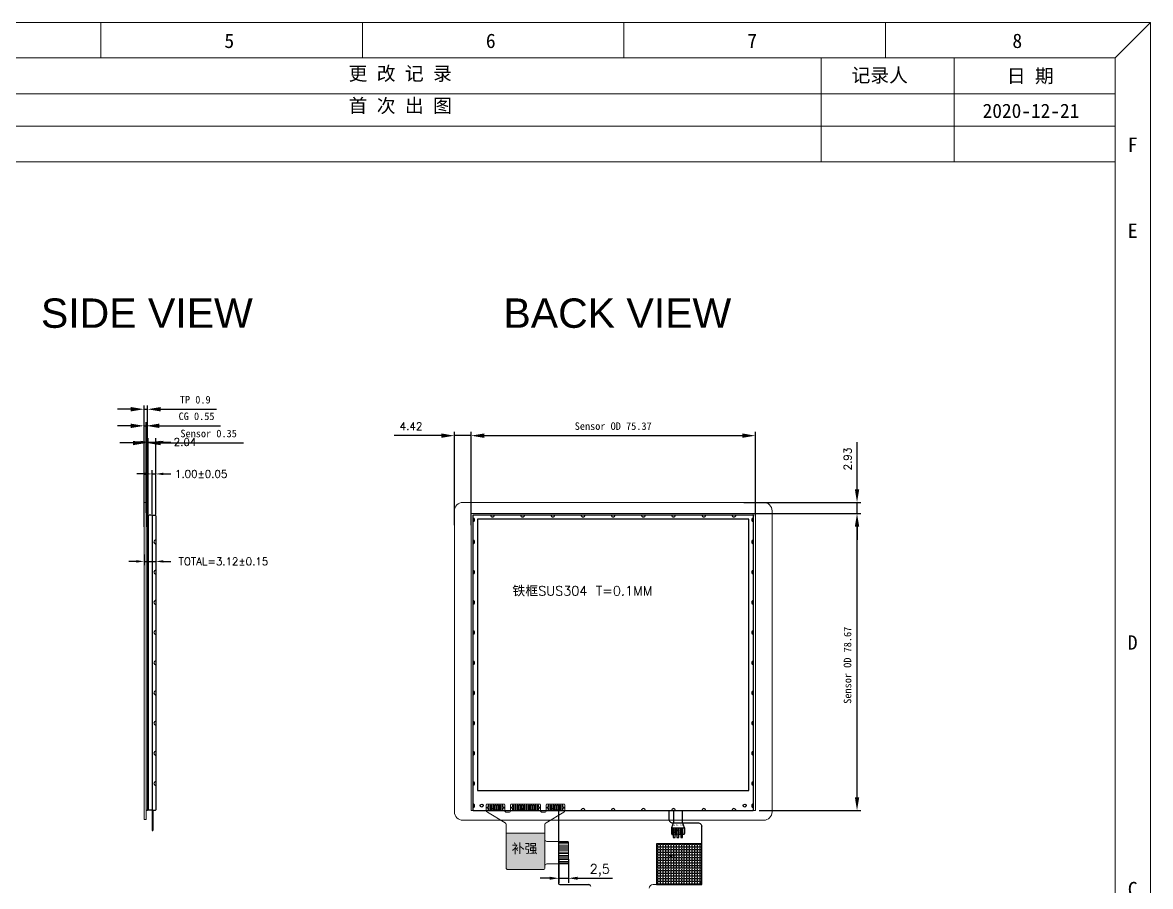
# Model space of a CAD drawing. Header units: millimetres. Extents: x 427 to 2444, y 137 to 817.
# Drawn here: x 1686.9 to 1985.9, y 266.9 to 495.8 of the extents above; entities that cross this region are included whole.
import ezdxf
from ezdxf.enums import TextEntityAlignment as Align

# ---------------------------------------------------------------- set-up
doc = ezdxf.new("R2010")
doc.units = ezdxf.units.MM
for name, color, linetype in [('BL-FPC', 241, 'Continuous'), ('DIM', 4, 'Continuous'), ('FPC', 190, 'Continuous'), ('LCD_FPC', 22, 'Continuous'), ('LCD_元件区', 2, 'Continuous'), ('SPEC', 2, 'Continuous'), ('TX Ag', 11, 'Continuous')]:
    doc.layers.add(name, color=color, linetype=linetype)
doc.styles.add('Arial', font='arial.ttf')
doc.styles.add('simSun', font='')
doc.styles.get("Standard").update_dxf_attribs({"font": 'txt', "bigfont": 'gbcbig.shx'})
doc.styles.add('TXDT300A-S2(TP)$0$STANDARD', font='')
doc.styles.add('txt', font='simhei.ttf')
doc.styles.add('宋体', font='')
doc.styles.add('标注', font='romand.shx')
doc.styles.get('simSun').set_extended_font_data('SimSun')
doc.styles.get('TXDT300A-S2(TP)$0$STANDARD').set_extended_font_data('SimSun')
doc.styles.get('宋体').set_extended_font_data('宋体')
doc.dimstyles.new('AM_ISO', dxfattribs={"dimtxt": 2, "dimasz": 3.5, "dimexe": 1, "dimexo": 1, "dimgap": 1.5, "dimtad": 1, "dimzin": 9, "dimdsep": 46, "dimtxsty": 'Standard', "dimcen": 0, "dimclrd": 256, "dimclre": 256, "dimclrt": 256, "dimadec": 0, "dimazin": 2, "dimtp": 0.1, "dimtm": 0.1, "dimtfac": 1, "dimtmove": 0, "dimatfit": 3, "dimfxl": 1, "dimtolj": 1, "dimlwd": -1, "dimlwe": -1, "dimarcsym": 1})
doc.dimstyles.new('ISO-25', dxfattribs={"dimtxt": 2.5, "dimasz": 2.5, "dimexe": 1.25, "dimexo": 0.625, "dimtad": 1, "dimtxsty": 'Standard', "dimcen": 2.5, "dimadec": 0, "dimazin": 0, "dimtfac": 1, "dimtmove": 0, "dimatfit": 3, "dimfxl": 1, "dimarcsym": 0})
doc.dimstyles.new('ISO-25$0', dxfattribs={"dimtxt": 2, "dimasz": 2, "dimexe": 1, "dimexo": 0.3, "dimgap": 0.6, "dimtad": 0, "dimzin": 1, "dimdsep": 46, "dimtxsty": '标注', "dimcen": 0, "dimclrd": 3, "dimclre": 3, "dimclrt": 3, "dimadec": 0, "dimazin": 0, "dimtfac": 1, "dimtmove": 0, "dimatfit": 3, "dimfxl": 1, "dimtolj": 1, "dimarcsym": 0})

# ---------------------------------------------------------------- blocks, each defined once
blk = doc.blocks.new('*D196')
at = {"layer": 'Defpoints', "color": 0}
for p in [(1719.65, 388.97), (1719.1, 367.51), (1719.65, 367.51)]:
    blk.add_point(p, dxfattribs=at)
at = {"layer": 'DIM'}
for p, q in [((1715.6, 388.97), (1712.1, 388.97)), ((1719.1, 368.51), (1719.1, 389.97)), ((1719.1, 388.97), (1719.65, 388.97)), ((1719.65, 368.51), (1719.65, 389.97)), ((1723.15, 388.97), (1739.4, 388.97))]:
    blk.add_line(p, q, dxfattribs=at)
for points in [[(1715.6, 389.55), (1715.6, 388.39), (1719.1, 388.97)], [(1723.15, 389.55), (1723.15, 388.39), (1719.65, 388.97)]]:
    blk.add_solid(points, dxfattribs=at)
at = {"layer": 'DIM', "lineweight": 0, "insert": (1733.02, 391.48), "char_height": 2, "attachment_point": 5, "style": '宋体'}
blk.add_mtext('\\A1;CG 0.55', dxfattribs=at)
blk = doc.blocks.new('*D197')
at = {"layer": 'Defpoints', "color": 0}
for p in [(1720, 384.42), (1719.65, 364.91), (1720, 364.91)]:
    blk.add_point(p, dxfattribs=at)
at = {"layer": 'DIM'}
for p, q in [((1716.15, 384.42), (1712.65, 384.42)), ((1719.65, 365.91), (1719.65, 385.42)), ((1719.65, 384.42), (1720, 384.42)), ((1720, 365.91), (1720, 385.42)), ((1723.5, 384.42), (1745.43, 384.42))]:
    blk.add_line(p, q, dxfattribs=at)
for points in [[(1716.15, 385), (1716.15, 383.83), (1719.65, 384.42)], [(1723.5, 385), (1723.5, 383.83), (1720, 384.42)]]:
    blk.add_solid(points, dxfattribs=at)
at = {"layer": 'DIM', "lineweight": 0, "insert": (1736.22, 386.92), "char_height": 2, "attachment_point": 5, "style": '宋体'}
blk.add_mtext('\\A1;Sensor 0.35', dxfattribs=at)
blk = doc.blocks.new('*D198')
at = {"layer": 'Defpoints', "color": 0}
for p in [(1720, 393.36), (1719.1, 361.2), (1720, 361.2)]:
    blk.add_point(p, dxfattribs=at)
at = {"layer": 'DIM'}
for p, q in [((1715.6, 393.36), (1712.1, 393.36)), ((1719.1, 362.2), (1719.1, 394.36)), ((1719.1, 393.36), (1720, 393.36)), ((1720, 362.2), (1720, 394.36)), ((1723.5, 393.36), (1738.35, 393.36))]:
    blk.add_line(p, q, dxfattribs=at)
for points in [[(1715.6, 393.94), (1715.6, 392.78), (1719.1, 393.36)], [(1723.5, 393.94), (1723.5, 392.78), (1720, 393.36)]]:
    blk.add_solid(points, dxfattribs=at)
at = {"layer": 'DIM', "lineweight": 0, "insert": (1732.68, 395.87), "char_height": 2, "attachment_point": 5, "style": '宋体'}
blk.add_mtext('\\A1;TP 0.9', dxfattribs=at)
blk = doc.blocks.new('*D193')
at = {"layer": 'Defpoints', "color": 0}
for p in [(1881.15, 386.36), (1805.78, 363.99), (1881.15, 363.99)]:
    blk.add_point(p, dxfattribs=at)
at = {"layer": 'DIM'}
for p, q in [((1805.78, 364.99), (1805.78, 387.36)), ((1809.28, 386.36), (1877.65, 386.36)), ((1881.15, 364.99), (1881.15, 387.36))]:
    blk.add_line(p, q, dxfattribs=at)
for points in [[(1809.28, 386.95), (1809.28, 385.78), (1805.78, 386.36)], [(1877.65, 386.95), (1877.65, 385.78), (1881.15, 386.36)]]:
    blk.add_solid(points, dxfattribs=at)
at = {"layer": 'DIM', "lineweight": 0, "insert": (1843.46, 388.87), "char_height": 2, "attachment_point": 5, "style": '宋体'}
blk.add_mtext('\\A1;Sensor OD 75.37', dxfattribs=at)
blk = doc.blocks.new('*D194')
at = {"layer": 'Defpoints', "color": 0}
for p in [(1879.46, 365.74), (1908.09, 365.74), (1881.15, 287.07)]:
    blk.add_point(p, dxfattribs=at)
at = {"layer": 'DIM'}
for p, q in [((1880.46, 365.74), (1909.09, 365.74)), ((1908.09, 290.57), (1908.09, 362.24)), ((1882.15, 287.07), (1909.09, 287.07))]:
    blk.add_line(p, q, dxfattribs=at)
for points in [[(1907.51, 362.24), (1908.67, 362.24), (1908.09, 365.74)], [(1907.51, 290.57), (1908.67, 290.57), (1908.09, 287.07)]]:
    blk.add_solid(points, dxfattribs=at)
at = {"layer": 'DIM', "lineweight": 0, "insert": (1905.58, 325.53), "char_height": 2, "attachment_point": 5, "rotation": 90, "style": '宋体'}
blk.add_mtext('\\A1;Sensor OD 78.67', dxfattribs=at)
blk = doc.blocks.new('*D200')
at = {"layer": 'Defpoints', "color": 0}
for p in [(1801.36, 386.36), (1801.36, 361.68), (1805.78, 361.68)]:
    blk.add_point(p, dxfattribs=at)
at = {"layer": 'DIM'}
for p, q in [((1797.86, 386.36), (1785.36, 386.36)), ((1801.36, 362.68), (1801.36, 387.36)), ((1805.78, 386.36), (1801.36, 386.36)), ((1805.78, 362.68), (1805.78, 387.36)), ((1809.28, 386.36), (1812.78, 386.36))]:
    blk.add_line(p, q, dxfattribs=at)
for points in [[(1797.86, 386.95), (1797.86, 385.78), (1801.36, 386.36)], [(1809.28, 386.95), (1809.28, 385.78), (1805.78, 386.36)]]:
    blk.add_solid(points, dxfattribs=at)
at = {"layer": 'DIM', "lineweight": 0, "insert": (1789.86, 388.86), "char_height": 2, "attachment_point": 5}
blk.add_mtext('\\A1;4.42', dxfattribs=at)
blk = doc.blocks.new('*D195')
at = {"layer": 'Defpoints', "color": 0}
for p in [(1877.12, 368.67), (1908.09, 368.67), (1880.16, 365.74)]:
    blk.add_point(p, dxfattribs=at)
at = {"layer": 'DIM'}
for p, q in [((1908.09, 372.17), (1908.09, 384.67)), ((1878.12, 368.67), (1909.09, 368.67)), ((1908.09, 365.74), (1908.09, 368.67)), ((1881.16, 365.74), (1909.09, 365.74)), ((1908.09, 362.24), (1908.09, 358.74))]:
    blk.add_line(p, q, dxfattribs=at)
for points in [[(1907.51, 372.17), (1908.67, 372.17), (1908.09, 368.67)], [(1907.51, 362.24), (1908.67, 362.24), (1908.09, 365.74)]]:
    blk.add_solid(points, dxfattribs=at)
at = {"layer": 'DIM', "lineweight": 0, "insert": (1905.59, 380.17), "char_height": 2, "attachment_point": 5, "rotation": 90}
blk.add_mtext('\\A1;2.93', dxfattribs=at)
blk = doc.blocks.new('*D202')
at = {"layer": 'Defpoints', "color": 0}
for p in [(1829.08, 274.82), (1831.58, 274.82), (1831.58, 269.1)]:
    blk.add_point(p, dxfattribs=at)
at = {"layer": 'SPEC', "color": 0, "lineweight": -2}
for p, q in [((1829.08, 274.2), (1829.08, 267.85)), ((1831.58, 274.2), (1831.58, 267.85)), ((1826.58, 269.1), (1824.08, 269.1)), ((1829.08, 269.1), (1831.58, 269.1)), ((1834.08, 269.1), (1843.25, 269.1))]:
    blk.add_line(p, q, dxfattribs=at)
at = {"layer": 'SPEC', "color": 0}
for points in [[(1826.58, 269.52), (1826.58, 268.69), (1829.08, 269.1)], [(1834.08, 269.52), (1834.08, 268.69), (1831.58, 269.1)]]:
    blk.add_solid(points, dxfattribs=at)
at = {"layer": 'SPEC', "color": 0, "lineweight": 0, "insert": (1839.91, 271.19), "char_height": 2.5, "attachment_point": 5}
blk.add_mtext('2,5', dxfattribs=at)
blk = doc.blocks.new('44211')
at = {"layer": 'LCD_FPC'}
h = blk.add_hatch(dxfattribs=at)
h.set_pattern_fill('ANGLE', color=256, scale=0.1, style=0)
h.set_pattern_definition([(0, (-1438.1011, 1772.2042), (0, 0.6985), [0.508, -0.1905]), (90, (-1438.1011, 1772.2042), (-0.6985, 4e-17), [0.508, -0.1905])])
h.paths.add_polyline_path([(1275.805, 290.639), (1275.805, 279.828), (1287.748, 279.828), (1287.748, 290.639)])
h.paths.add_polyline_path([(1278.888, 287.956), (1280.998, 287.956), (1280.998, 286.765), (1278.888, 286.765)], flags=24)
at = {"color": 5}
blk.add_lwpolyline([(1301.32, 377.732), (1227.269, 377.732, 0.4142136), (1227.069, 377.532), (1227.069, 299.65, 0.4142136), (1227.269, 299.45), (1301.32, 299.45, 0.4142136), (1301.52, 299.65), (1301.52, 377.532, 0.4142136)], format="xyb", close=True, dxfattribs=at)
at = {"color": 42}
blk.add_lwpolyline([(1279.059, 299.45), (1279.059, 297.182, 0.4142136), (1280.059, 296.182), (1286.748, 296.182, -0.4142136), (1287.748, 295.182)], format="xyb", dxfattribs=at)
for centre, start, end in [((1232.295, 377.732), 180, 0), ((1240.295, 377.732), 180, 0), ((1248.295, 377.732), 180, 0), ((1256.295, 377.732), 180, 0), ((1264.295, 377.732), 180, 0), ((1272.295, 377.732), 180, 0), ((1280.295, 377.732), 180, 0), ((1288.295, 377.732), 180, 0), ((1296.295, 377.732), 180, 0), ((1227.069, 370.591), 270, 90), ((1301.52, 370.591), 90, 270), ((1227.069, 362.591), 270, 90), ((1301.52, 362.591), 90, 270), ((1227.069, 354.591), 270, 90), ((1301.52, 354.591), 90, 270), ((1227.069, 346.591), 270, 90), ((1301.52, 346.591), 90, 270), ((1227.069, 338.591), 270, 90), ((1301.52, 338.591), 90, 270), ((1227.069, 330.591), 270, 90), ((1301.52, 330.591), 90, 270), ((1227.069, 322.591), 270, 90), ((1301.52, 322.591), 90, 270), ((1227.069, 314.591), 270, 90), ((1301.52, 314.591), 90, 270), ((1227.069, 306.591), 270, 90), ((1301.52, 306.591), 90, 270), ((1232.295, 299.45), 0, 180), ((1240.295, 299.45), 0, 180), ((1248.295, 299.45), 0, 180), ((1256.295, 299.45), 0, 180), ((1264.295, 299.45), 0, 180), ((1272.295, 299.45), 0, 180), ((1280.295, 299.45), 0, 180), ((1288.295, 299.45), 0, 180), ((1296.295, 299.45), 0, 180)]:
    blk.add_arc(centre, 0.5, start, end)
at = {"layer": 'BL-FPC', "linetype": 'Continuous'}
for points in [[(1280.25, 299.45), (1280.25, 296.237), (1279.75, 294.813), (1279.75, 293.313, 0.4142136), (1279.95, 293.113), (1280.325, 293.113)], [(1283.15, 294.813), (1283.15, 293.313, -0.4142136), (1282.95, 293.113), (1282.575, 293.113)]]:
    blk.add_lwpolyline(points, format="xyb", dxfattribs=at)
for points in [[(1279.75, 294.813), (1283.15, 294.813), (1282.65, 296.237), (1282.65, 299.45)], [(1282.325, 293.113), (1281.575, 293.113)]]:
    blk.add_lwpolyline(points, dxfattribs=at)
at = {"layer": 'BL-FPC', "color": 1, "linetype": 'Continuous'}
for points in [[(1280.2, 293.871, 0.3476767), (1280.2, 293.554, -0.3476767)], [(1280.7, 293.554, 0.3476767), (1280.7, 293.871, -0.3476767)]]:
    blk.add_lwpolyline(points, format="xyb", close=True, dxfattribs=at)
at = {"layer": 'BL-FPC', "linetype": 'Continuous'}
for points in [[(1280.2, 293.271, 0.1688804), (1280.145, 293.113, -0.1688804)], [(1280.575, 293.113, 1), (1280.325, 293.113), (1280.2, 293.113), (1280.325, 293.113, -1), (1280.575, 293.113), (1280.705, 293.113)], [(1280.755, 293.113, 0.1688804), (1280.7, 293.271, -0.1688804)], [(1281.575, 293.113, 1), (1281.325, 293.113), (1280.7, 293.113), (1281.325, 293.113, -1), (1281.575, 293.113), (1281.705, 293.113)], [(1281.2, 294.271, 0.3476767), (1281.2, 293.954, -0.3476767)], [(1281.2, 293.271, 0.1688804), (1281.145, 293.113, -0.1688804)], [(1281.7, 293.954, 0.3476767), (1281.7, 294.271, -0.3476767)], [(1281.755, 293.113, 0.1688804), (1281.7, 293.271, -0.1688804)], [(1282.2, 293.871, 0.3476767), (1282.2, 293.554, -0.3476767)], [(1282.2, 293.271, 0.1688804), (1282.145, 293.113, -0.1688804)], [(1282.575, 293.113, 1), (1282.325, 293.113), (1282.195, 293.113), (1282.325, 293.113, -1), (1282.575, 293.113), (1282.65, 293.113)], [(1282.7, 293.554, 0.3476767), (1282.7, 293.871, -0.3476767)], [(1282.755, 293.113, 0.1688804), (1282.7, 293.271, -0.1688804)]]:
    blk.add_lwpolyline(points, format="xyb", close=True, dxfattribs=at)
for points in [[(1280.2, 293.871), (1280.2, 294.813)], [(1280.2, 293.271), (1280.2, 293.554)], [(1280.7, 294.813), (1280.7, 293.871)], [(1280.7, 293.554), (1280.7, 293.271)], [(1281.2, 294.271), (1281.2, 294.813)], [(1281.2, 293.271), (1281.2, 293.954)], [(1281.7, 294.813), (1281.7, 294.271)], [(1281.7, 293.954), (1281.7, 293.271)], [(1282.2, 293.871), (1282.2, 294.813)], [(1282.2, 293.271), (1282.2, 293.554)], [(1282.7, 294.813), (1282.7, 293.871)], [(1282.7, 293.554), (1282.7, 293.271)]]:
    blk.add_lwpolyline(points, close=True, dxfattribs=at)
at = {"layer": 'BL-FPC', "color": 1, "linetype": 'Continuous'}
blk.add_circle((1280.45, 293.713), 0.125, dxfattribs=at)
blk.add_circle((1280.45, 293.713), 0.125, dxfattribs=at)
at = {"layer": 'BL-FPC', "linetype": 'Continuous'}
for centre in [(1281.45, 294.113), (1281.45, 294.113), (1282.45, 293.713), (1282.45, 293.713)]:
    blk.add_circle(centre, 0.125, dxfattribs=at)
at = {"layer": 'FPC', "color": 42, "lineweight": 5}
blk.add_line((1286.748, 279.828), (1274.858, 279.828), dxfattribs=at)
at = {"layer": 'FPC', "color": 7}
for centre in [(1229.446, 300.766), (1299.143, 300.766)]:
    blk.add_circle(centre, 0.4, dxfattribs=at)
for centre, start, end in [((1227.069, 376.469), 270, 90), ((1301.52, 376.469), 90, 270), ((1227.069, 300.713), 270, 90), ((1301.52, 300.713), 90, 270)]:
    blk.add_arc(centre, 0.5, start, end, dxfattribs=at)
at = {"layer": 'FPC', "color": 42, "lineweight": 5}
for centre, start, end in [((1274.858, 278.828), 90, 180), ((1286.748, 280.828), 270, 360)]:
    blk.add_arc(centre, 1, start, end, dxfattribs=at)
at = {"layer": 'LCD_FPC', "color": 42}
for p, q in [((1249.789, 299.451), (1249.789, 280.228)), ((1250.189, 279.828), (1251.258, 279.828)), ((1251.258, 279.828), (1257.858, 279.828))]:
    blk.add_line(p, q, dxfattribs=at)
at = {"layer": 'LCD_FPC'}
blk.add_line((1287.748, 280.828), (1287.748, 295.182), dxfattribs=at)
for points in [[(1280.2, 292.271), (1280.7, 292.271), (1280.7, 294.271), (1280.2, 294.271)], [(1281.2, 292.271), (1281.7, 292.271), (1281.7, 294.271), (1281.2, 294.271)], [(1282.2, 292.271), (1282.7, 292.271), (1282.7, 294.271), (1282.2, 294.271)]]:
    blk.add_lwpolyline(points, close=True, dxfattribs=at)
at = {"layer": 'LCD_FPC', "color": 42}
for centre, radius, start, end in [((1250.189, 280.228), 0.4, 180, 270), ((1257.858, 279.328), 0.5, 0, 90)]:
    blk.add_arc(centre, radius, start, end, dxfattribs=at)
at = {"layer": 'LCD_元件区'}
blk.add_lwpolyline([(1287.748, 290.639), (1275.805, 290.639), (1275.805, 279.828), (1287.748, 279.828)], close=True, dxfattribs=at)
at = {"style": 'simSun', "text_generation_flag": 4}
for s, p in [('A', (1280.632, 295.316)), ('K1', (1281.652, 295.327)), ('K2', (1282.792, 295.327))]:
    blk.add_text(s, height=0.469, rotation=180, dxfattribs=at).set_placement(p)
for s, insert, char_height, width, attachment_point in [('{\\fSimSun|b0|i0|c134|p2;铁框}SUS304 T=0.1MM', (1237.58, 358.904), 2.5, 50.88708, 1), ('{\\fNSimSun|b0|i0|c134|p49;钢片}', (1280.834, 287.791), 0.6588, 3.84681, 3)]:
    blk.add_mtext(s, dxfattribs=dict(insert=insert, char_height=char_height, width=width, attachment_point=attachment_point))
blk = doc.blocks.new('*D174')
at = {"color": 3, "lineweight": -2}
blk.add_line((1202.58, 378.03), (1202.58, 389.61), dxfattribs=at)
at = {"color": 3, "linetype": 'ByBlock', "lineweight": -2}
for p, q in [((1203.58, 377.83), (1203.58, 389.61)), ((1200.58, 388.61), (1198.58, 388.61)), ((1202.58, 388.61), (1203.58, 388.61)), ((1205.58, 388.61), (1207.58, 388.61))]:
    blk.add_line(p, q, dxfattribs=at)
at = {"color": 3}
for points in [[(1200.58, 388.95), (1200.58, 388.28), (1202.58, 388.61)], [(1205.58, 388.95), (1205.58, 388.28), (1203.58, 388.61)]]:
    blk.add_solid(points, dxfattribs=at)
at = {"layer": 'Defpoints', "color": 0}
for p in [(1203.58, 388.61), (1202.58, 377.73), (1203.58, 377.53)]:
    blk.add_point(p, dxfattribs=at)
at = {"color": 3, "insert": (1215.6, 388.61), "char_height": 2, "attachment_point": 5, "style": '标注', "bg_fill": 3, "box_fill_scale": 1.1, "bg_fill_color": 256, "bg_fill_true_color": 13158600, "bg_fill_transparency": 11704892}
blk.add_mtext('\\A1;1.00±0.05', dxfattribs=at)
blk = doc.blocks.new('*D184')
at = {"layer": 'Defpoints', "color": 0}
for p in [(1203.58, 397.07), (1201.54, 377.73), (1203.58, 377.53)]:
    blk.add_point(p, dxfattribs=at)
at = {"layer": 'LCD_FPC', "color": 3, "lineweight": -2}
for p, q in [((1201.54, 378.03), (1201.54, 398.07)), ((1203.58, 377.83), (1203.58, 398.07)), ((1199.54, 397.07), (1197.54, 397.07)), ((1201.54, 397.07), (1203.58, 397.07)), ((1205.58, 397.07), (1207.58, 397.07))]:
    blk.add_line(p, q, dxfattribs=at)
at = {"layer": 'LCD_FPC', "color": 3}
for points in [[(1199.54, 397.4), (1199.54, 396.74), (1201.54, 397.07)], [(1205.58, 397.4), (1205.58, 396.74), (1203.58, 397.07)]]:
    blk.add_solid(points, dxfattribs=at)
at = {"layer": 'LCD_FPC', "color": 3, "insert": (1211.32, 397.07), "char_height": 2, "attachment_point": 5, "style": '标注'}
blk.add_mtext('\\A1;2.04', dxfattribs=at)
blk = doc.blocks.new('*D221')
at = {"color": 3, "lineweight": -2}
for p, q in [((1717.1, 353.05), (1715.1, 353.05)), ((1719.1, 354.92), (1719.1, 352.05)), ((1719.1, 353.05), (1722.22, 353.05)), ((1722.22, 354.92), (1722.22, 352.05)), ((1724.22, 353.05), (1726.22, 353.05))]:
    blk.add_line(p, q, dxfattribs=at)
at = {"color": 3}
for points in [[(1717.1, 353.38), (1717.1, 352.72), (1719.1, 353.05)], [(1724.22, 353.38), (1724.22, 352.72), (1722.22, 353.05)]]:
    blk.add_solid(points, dxfattribs=at)
at = {"layer": 'Defpoints', "color": 0}
for p in [(1719.1, 355.22), (1722.22, 355.22), (1722.22, 353.05)]:
    blk.add_point(p, dxfattribs=at)
at = {"color": 3, "insert": (1740.15, 353.05), "char_height": 2, "attachment_point": 5, "style": '标注'}
blk.add_mtext('\\A1;TOTAL=3.12%%P0.15', dxfattribs=at)
blk = doc.blocks.new('2231')
at = {"color": 5}
for p, q in [((1202.576, 377.732), (1202.576, 299.45)), ((1202.776, 377.732), (1203.376, 377.732)), ((1203.576, 377.532), (1203.576, 299.65)), ((1202.576, 299.45), (1202.636, 299.45)), ((1203.376, 299.45), (1202.776, 299.45))]:
    blk.add_line(p, q, dxfattribs=at)
for p, q in [((1202.776, 377.732), (1202.636, 377.732)), ((1202.776, 299.45), (1202.636, 299.45))]:
    blk.add_line(p, q)
at = {"color": 7}
blk.add_line((1202.636, 377.732), (1202.636, 299.45), dxfattribs=at)
at = {"color": 5}
for centre, start, end in [((1203.376, 377.532), 0, 90), ((1203.376, 299.65), 270, 0)]:
    blk.add_arc(centre, 0.2, start, end, dxfattribs=at)
for centre in [(1203.576, 370.591), (1203.576, 362.591), (1203.576, 354.591), (1203.576, 346.591), (1203.576, 338.591), (1203.576, 330.591), (1203.576, 322.591), (1203.576, 314.591), (1203.576, 306.591)]:
    blk.add_arc(centre, 0.5, 90, 270)
at = {"layer": 'BL-FPC', "linetype": 'Continuous'}
for p, q in [((1202.636, 299.45), (1202.636, 294.113)), ((1202.756, 299.45), (1202.756, 294.113)), ((1202.636, 294.113), (1202.756, 294.113))]:
    blk.add_line(p, q, dxfattribs=at)
at = {"layer": 'LCD_FPC'}
blk.add_line((1201.536, 299.645), (1202.636, 299.645), dxfattribs=at)
at = {"color": 3}
dim = blk.add_linear_dim(base=(1203.576, 388.615), p1=(1202.576, 377.732), p2=(1203.576, 377.532), dimstyle='ISO-25$0', override={"dimgap": 0.5, "dimtol": 1, "dimlim": 0, "dimtp": 0.05, "dimtm": 0.05, "dimtfac": 1, "dimtdec": 3, "dimfxl": 0.18, "dimtfill": 1, "dimtfillclr": 256, "dimtolj": 1, "dimarcsym": 1}, dxfattribs=at)
dim.commit()
dim.dimension.update_dxf_attribs({"geometry": '*D174', "text_midpoint": (1215.6, 388.615), "dimtype": 128})
at = {"color": 5}
blk.add_line((1202.576, 377.732), (1202.636, 377.732), dxfattribs=at)
at = {"layer": 'LCD_FPC'}
for p, q in [((1202.636, 377.732), (1201.536, 377.732)), ((1201.536, 377.732), (1201.536, 299.645))]:
    blk.add_line(p, q, dxfattribs=at)
dim = blk.add_linear_dim(base=(1203.576, 397.068), p1=(1201.536, 377.732), p2=(1203.576, 377.532), dimstyle='ISO-25$0', override={"dimfxl": 0.8, "dimarcsym": 1}, dxfattribs=at)
dim.commit()
dim.dimension.update_dxf_attribs({"geometry": '*D184', "text_midpoint": (1211.319, 397.068)})

msp = doc.modelspace()

# ---------------------------------------------------------------- hatches: boundary and pattern name
at = {"lineweight": 0}
h = msp.add_hatch(color=4, dxfattribs=at)
h.paths.add_polyline_path([(1815.07944, 281.08044), (1815.07944, 271.88044, 0.414213562), (1815.57944, 271.38044), (1824.87944, 271.38044, 0.414213562), (1825.37944, 271.88044), (1825.37944, 272.38044), (1825.37944, 279.38044), (1825.37944, 281.08044)])
h.paths.add_polyline_path([(1815.92181, 278.87427), (1824.00142, 278.87427), (1824.00142, 274.37008), (1815.92181, 274.37008)], flags=24)

# ---------------------------------------------------------------- linework, layer by layer
for p, q in [((1707.68605, 495.80297), (1707.68605, 486.46886)), ((1776.99184, 495.80297), (1776.99184, 486.46886)), ((1846.29764, 495.80297), (1846.29764, 486.46886)), ((1915.60343, 495.80297), (1915.60343, 486.46886)), ((1898.57959, 458.931), (1898.57959, 486.46886)), ((1933.7931, 458.931), (1933.7931, 486.46886)), ((1659.12113, 476.94058), (1976.52777, 476.94058)), ((1659.12113, 468.39931), (1976.52777, 468.39931)), ((1459.35607, 458.931), (1976.52777, 458.931)), ((1719.10326, 368.67044), (1719.65326, 368.67044)), ((1719.10326, 368.67044), (1719.10326, 284.67044)), ((1719.65326, 368.67044), (1719.65326, 284.67044)), ((1720.00326, 365.74044), (1720.00326, 287.07044)), ((1719.10326, 284.67044), (1719.65326, 284.67044))]:
    msp.add_line(p, q, dxfattribs=at)
for p, q in [((1720.00326, 365.74044), (1719.65326, 365.74044)), ((1720.00326, 287.07044), (1719.65326, 287.07044))]:
    msp.add_line(p, q)
for points in [[(1450.02195, 136.86884), (1985.86188, 136.86884), (1985.86188, 495.80297), (1450.02195, 495.80297)], [(1459.35607, 146.20296), (1459.35607, 486.46886), (1976.52777, 486.46886), (1976.52777, 146.20296)], [(1831.57944, 278.22044), (1831.57944, 278.57044), (1829.07944, 278.57044), (1829.07944, 278.22044)], [(1831.57944, 277.37044), (1831.57944, 277.72044), (1829.07944, 277.72044), (1829.07944, 277.37044)], [(1831.57944, 276.52044), (1831.57944, 276.87044), (1829.07944, 276.87044), (1829.07944, 276.52044)], [(1831.57944, 275.67044), (1831.57944, 276.02044), (1829.07944, 276.02044), (1829.07944, 275.67044)], [(1831.57944, 274.82044), (1831.57944, 275.17044), (1829.07944, 275.17044), (1829.07944, 274.82044)], [(1831.57944, 274.03871), (1831.57944, 274.38871), (1829.07944, 274.38871), (1829.07944, 274.03871)], [(1831.57944, 273.18871), (1831.57944, 273.53871), (1829.07944, 273.53871), (1829.07944, 273.18871)]]:
    msp.add_lwpolyline(points, close=True, dxfattribs=at)
for points in [[(1976.52777, 486.46886), (1985.86188, 495.80297)], [(1815.07944, 281.08044), (1825.37944, 281.08044)], [(1825.37944, 272.38044), (1825.37944, 279.38044)]]:
    msp.add_lwpolyline(points, dxfattribs=at)
at = {"color": 89, "lineweight": 0}
msp.add_lwpolyline([(1883.35944, 368.67044), (1803.55944, 368.67044, 0.414213562), (1801.35944, 366.47044), (1801.35944, 286.67044, 0.414213562), (1803.55944, 284.47044), (1883.35944, 284.47044, 0.414213562), (1885.55944, 286.67044), (1885.55944, 366.47044, 0.414213562)], format="xyb", close=True, dxfattribs=at)
at = {"color": 1, "lineweight": 0}
msp.add_lwpolyline([(1805.77944, 365.74044), (1805.77944, 287.07044), (1881.14944, 287.07044), (1881.14944, 365.74044)], close=True, dxfattribs=at)
at = {"lineweight": 0}
msp.add_lwpolyline([(1831.37944, 272.88044, 0.414213562), (1831.57944, 273.08044), (1831.57944, 278.68044, 0.414213562), (1831.37944, 278.88044), (1825.87944, 278.88044, -0.414213562), (1825.37944, 279.38044), (1825.37944, 283.3425, -0.284450169), (1825.65645, 283.79002), (1830.3475, 286.62292, 0.284450169), (1830.62451, 287.07044), (1830.62451, 288.57044, 0.414213562), (1830.42451, 288.77044), (1825.92451, 288.77044, 0.414213562), (1825.72451, 288.57044), (1825.72451, 287.07044, -0.414213562), (1825.22451, 286.57044), (1824.67451, 286.57044, -0.414213562), (1824.17451, 287.07044), (1824.17451, 288.57044, 0.414213562), (1823.97451, 288.77044), (1816.47451, 288.77044, 0.414213562), (1816.27451, 288.57044), (1816.27451, 287.07044, -0.414213562), (1815.77451, 286.57044), (1815.22451, 286.57044, -0.414213562), (1814.72451, 287.07044), (1814.72451, 288.57044, 0.414213562), (1814.52451, 288.77044), (1810.02451, 288.77044, 0.414213562), (1809.82451, 288.57044), (1809.82451, 287.07044, 0.284450169), (1810.10152, 286.62292), (1814.80243, 283.79002, -0.284450169), (1815.07944, 283.3425), (1815.07944, 271.88044, 0.414213562), (1815.57944, 271.38044), (1824.87944, 271.38044, 0.414213562), (1825.37944, 271.88044), (1825.37944, 272.38044, -0.414213562), (1825.87944, 272.88044)], format="xyb", close=True, dxfattribs=at)
at = {"layer": 'LCD_FPC'}
msp.add_lwpolyline([(1879.42344, 364.23844), (1807.49544, 364.23844), (1807.49544, 292.31044), (1879.42344, 292.31044)], close=True, dxfattribs=at)
at = {"layer": 'TX Ag', "lineweight": 0, "flags": 128}
for points in [[(1810.6251, 288.47044), (1810.32451, 288.47044), (1810.32451, 287.97044), (1810.02451, 287.97044), (1810.02451, 287.67044), (1810.32451, 287.67044), (1810.32451, 287.27044), (1810.62451, 287.27044), (1810.62451, 288.47044)], [(1811.2251, 288.47044), (1810.92451, 288.47044), (1810.92451, 287.27044), (1811.22451, 287.27044), (1811.22451, 288.47044)], [(1811.8251, 288.47044), (1811.52451, 288.47044), (1811.52451, 287.27044), (1811.82451, 287.27044), (1811.82451, 288.47044)], [(1812.4251, 288.47044), (1812.12451, 288.47044), (1812.12451, 287.27044), (1812.42451, 287.27044), (1812.42451, 288.47044)], [(1813.0251, 288.47044), (1812.72451, 288.47044), (1812.72451, 287.27044), (1813.02451, 287.27044), (1813.02451, 288.47044)], [(1813.6251, 288.47044), (1813.32451, 288.47044), (1813.32451, 287.27044), (1813.62451, 287.27044), (1813.62451, 288.47044)], [(1814.2251, 288.47044), (1813.92451, 288.47044), (1813.92451, 287.27044), (1814.22451, 287.27044), (1814.22451, 287.67044), (1814.52451, 287.67044), (1814.52451, 287.97044), (1814.22451, 287.97044), (1814.22451, 288.47044)], [(1817.0751, 288.47044), (1816.77451, 288.47044), (1816.77451, 287.97044), (1816.47451, 287.97044), (1816.47451, 287.67044), (1816.77451, 287.67044), (1816.77451, 287.27044), (1817.07451, 287.27044), (1817.07451, 288.47044)], [(1817.6751, 288.47044), (1817.37451, 288.47044), (1817.37451, 287.27044), (1817.67451, 287.27044), (1817.67451, 288.47044)], [(1818.2751, 288.47044), (1817.97451, 288.47044), (1817.97451, 287.27044), (1818.27451, 287.27044), (1818.27451, 288.47044)], [(1818.8751, 288.47044), (1818.57451, 288.47044), (1818.57451, 287.27044), (1818.87451, 287.27044), (1818.87451, 288.47044)], [(1819.4751, 288.47044), (1819.17451, 288.47044), (1819.17451, 287.27044), (1819.47451, 287.27044), (1819.47451, 288.47044)], [(1820.0751, 288.47044), (1819.77451, 288.47044), (1819.77451, 287.27044), (1820.07451, 287.27044), (1820.07451, 288.47044)], [(1820.6751, 288.47044), (1820.37451, 288.47044), (1820.37451, 287.27044), (1820.67451, 287.27044), (1820.67451, 288.47044)], [(1821.2751, 288.47044), (1820.97451, 288.47044), (1820.97451, 287.27044), (1821.27451, 287.27044), (1821.27451, 288.47044)], [(1821.8751, 288.47044), (1821.57451, 288.47044), (1821.57451, 287.27044), (1821.87451, 287.27044), (1821.87451, 288.47044)], [(1822.4751, 288.47044), (1822.17451, 288.47044), (1822.17451, 287.27044), (1822.47451, 287.27044), (1822.47451, 288.47044)], [(1823.0751, 288.47044), (1822.77451, 288.47044), (1822.77451, 287.27044), (1823.07451, 287.27044), (1823.07451, 288.47044)], [(1823.6751, 288.47044), (1823.37451, 288.47044), (1823.37451, 287.27044), (1823.67451, 287.27044), (1823.67451, 287.67044), (1823.97451, 287.67044), (1823.97451, 287.97044), (1823.67451, 287.97044), (1823.67451, 288.47044)], [(1826.5251, 288.47044), (1826.22451, 288.47044), (1826.22451, 287.97044), (1825.92451, 287.97044), (1825.92451, 287.67044), (1826.22451, 287.67044), (1826.22451, 287.27044), (1826.52451, 287.27044), (1826.52451, 288.47044)], [(1827.1251, 288.47044), (1826.82451, 288.47044), (1826.82451, 287.27044), (1827.12451, 287.27044), (1827.12451, 288.47044)], [(1827.7251, 288.47044), (1827.42451, 288.47044), (1827.42451, 287.27044), (1827.72451, 287.27044), (1827.72451, 288.47044)], [(1828.3251, 288.47044), (1828.02451, 288.47044), (1828.02451, 287.27044), (1828.32451, 287.27044), (1828.32451, 288.47044)], [(1828.9251, 288.47044), (1828.62451, 288.47044), (1828.62451, 287.27044), (1828.92451, 287.27044), (1828.92451, 288.47044)], [(1829.5251, 288.47044), (1829.22451, 288.47044), (1829.22451, 287.27044), (1829.52451, 287.27044), (1829.52451, 288.47044)], [(1830.12451, 288.47044), (1830.12451, 287.97044), (1830.42451, 287.97044), (1830.42451, 287.67044), (1830.12451, 287.67044), (1830.12451, 287.27044), (1829.82451, 287.27044), (1829.82451, 288.47044), (1830.1251, 288.47044)]]:
    msp.add_lwpolyline(points, dxfattribs=at)

# ---------------------------------------------------------------- block references
msp.add_blockref('44211', (579.16473, -12.39175))

# ---------------------------------------------------------------- texts
at = {"lineweight": 0, "style": 'txt'}
for s, p in [('5', (1741.69555, 490.97363)), ('6', (1811.00134, 490.97363)), ('7', (1880.30714, 490.97363)), ('8', (1950.56559, 490.97363)), ('F', (1981.15775, 463.43844)), ('E', (1981.15775, 440.64852)), ('D', (1981.15775, 331.56303)), ('C', (1981.15775, 266.22424))]:
    msp.add_text(s, height=3.81916, dxfattribs=at).set_placement(p, align=Align.MIDDLE_CENTER)
at = {"lineweight": 0, "attachment_point": 1}
for s, insert, char_height, width, style in [('更 改 记 录', (1773.31611, 484.14238), 3.652506, 36.5802223, 'TXDT300A-S2(TP)$0$STANDARD'), ('记录人', (1906.63615, 483.67557), 3.652506, 20.9732592, 'TXDT300A-S2(TP)$0$STANDARD'), ('日 期', (1947.77455, 483.51225), 3.652506, 20.9732592, 'TXDT300A-S2(TP)$0$STANDARD'), ('补强', (1816.54681, 278.24927), 2.5, 7.2994433, '宋体')]:
    msp.add_mtext(s, dxfattribs=dict(at, insert=insert, char_height=char_height, width=width, style=style))
at = {"color": 1, "lineweight": 0, "insert": (1773.31611, 475.6011), "char_height": 3.652506, "width": 114.8161919, "attachment_point": 1, "style": 'TXDT300A-S2(TP)$0$STANDARD'}
msp.add_mtext('首 次 出 图 ', dxfattribs=at)
at = {"lineweight": 0, "insert": (1941.37996, 474.30461), "char_height": 3.7682531, "width": 27.7014908, "attachment_point": 1}
msp.add_mtext('{\\fSimSun|b0|i0|c0|p2;20\\fSimSun|b0|i0|c134|p2;20\\fSimSun|b0|i0|c0|p2;-\\fSimSun|b0|i0|c134|p2;12-21}', dxfattribs=at)
at = {"layer": 'SPEC', "lineweight": 0, "style": 'Arial'}
for s, p in [('SIDE VIEW', (1691.76554, 414.93082)), ('BACK VIEW', (1814.36021, 414.93082))]:
    msp.add_text(s, height=7.779305, dxfattribs=at).set_placement(p)

# ---------------------------------------------------------------- dimensions: what is measured, and where the dimension line sits
at = {"layer": 'DIM', "lineweight": 0}
for base, p1, p2, text, picture, middle in [((1720.00326, 393.36037), (1719.10326, 361.1959), (1720.00326, 361.1959), 'TP 0.9', '*D198', (1732.67644, 395.86595)), ((1719.65326, 388.97001), (1719.10326, 367.50765), (1719.65326, 367.50765), 'CG 0.55', '*D196', (1733.02477, 391.4756)), ((1881.14944, 386.36462), (1805.77944, 363.99044), (1881.14944, 363.99044), 'Sensor OD <>', '*D193', (1843.46444, 388.87021)), ((1720.00326, 384.416), (1719.65326, 364.90627), (1720.00326, 364.90627), 'Sensor 0.35', '*D197', (1736.21834, 386.92158))]:
    dim = msp.add_linear_dim(base=base, p1=p1, p2=p2, text=text, dimstyle='AM_ISO', override={"dimtxsty": '宋体', "dimfxl": 1.25}, dxfattribs=at)
    dim.commit()
    dim.dimension.update_dxf_attribs({"geometry": picture, "text_midpoint": middle})
dim = msp.add_linear_dim(base=(1801.35944, 386.36462), p1=(1805.77944, 361.68094), p2=(1801.35944, 361.68094), dimstyle='AM_ISO', override={"dimfxl": 1.25}, dxfattribs=at)
dim.commit()
dim.dimension.update_dxf_attribs({"geometry": '*D200', "text_midpoint": (1789.85944, 388.86462)})
dim = msp.add_linear_dim(base=(1908.09028, 368.67044), p1=(1880.15833, 365.74044), p2=(1877.11644, 368.67044), angle=90, dimstyle='AM_ISO', override={"dimfxl": 1.25}, dxfattribs=at)
dim.commit()
dim.dimension.update_dxf_attribs({"geometry": '*D195', "text_midpoint": (1905.59028, 380.17044)})
dim = msp.add_linear_dim(base=(1908.09028, 365.74044), p1=(1881.14944, 287.07044), p2=(1879.46005, 365.74044), angle=90, text='Sensor OD <>', dimstyle='AM_ISO', override={"dimtxsty": '宋体', "dimfxl": 1.25}, dxfattribs=at)
dim.commit()
dim.dimension.update_dxf_attribs({"geometry": '*D194', "text_midpoint": (1908.09028, 325.53044), "dimtype": 160})
at = {"layer": 'SPEC', "lineweight": 0}
dim = msp.add_linear_dim(base=(1831.57944, 269.10286), p1=(1829.07944, 274.82044), p2=(1831.57944, 274.82044), dimstyle='ISO-25', override={"dimfxl": 0.3, "dimarcsym": 1}, dxfattribs=at)
dim.commit()
dim.dimension.update_dxf_attribs({"geometry": '*D202', "text_midpoint": (1839.91277, 271.18619)})

# ---------------------------------------------------------------- next in the draw order: block references
msp.add_blockref('2231', (518.64228, -12.39175))

# ---------------------------------------------------------------- next in the draw order: dimensions: what is measured, and where the dimension line sits
dim = msp.add_linear_dim(base=(1722.2182568195, 353.0509243377), p1=(1719.1032568195, 355.2203708139), p2=(1722.2182568195, 355.2203708139), text='TOTAL=<>%%P0.15', dimstyle='ISO-25$0', override={"dimfxl": 0.3, "dimarcsym": 1})
dim.commit()
dim.dimension.update_dxf_attribs({"geometry": '*D221', "text_midpoint": (1740.1515901529, 353.0509243377)})

doc.saveas('drawing.dxf')
